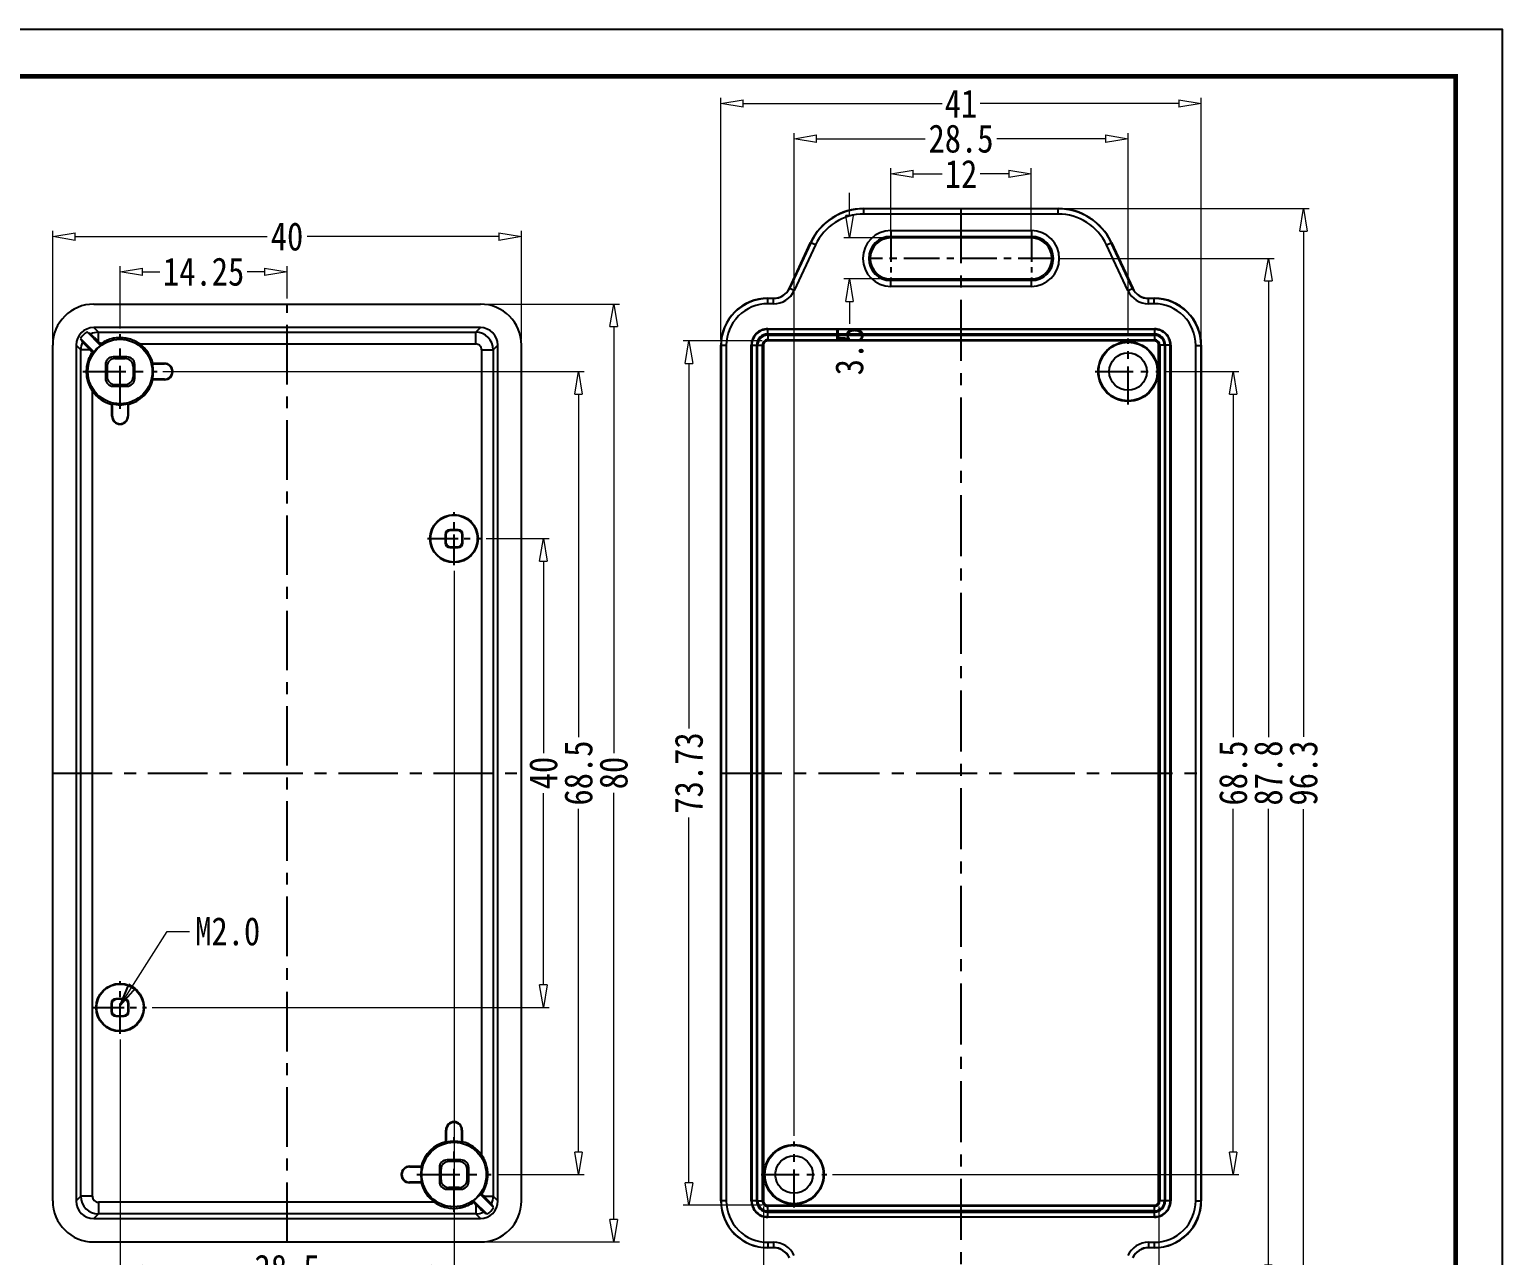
# Model space of a CAD drawing. Header units: millimetres. Extents: x 424 to 1788, y -1993 to 196.
# Drawn here: x 530.4 to 656.1, y 91.6 to 196.2 of the extents above; entities that cross this region are included whole.
import ezdxf

# ---------------------------------------------------------------- set-up
doc = ezdxf.new("R2010")
doc.units = ezdxf.units.MM
doc.linetypes.add('CENTER', pattern=[50.8, 31.75, -6.35, 6.35, -6.35])
doc.layers.add('dim', color=3, linetype='Continuous', lineweight=9)
doc.layers.add('from', color=7, linetype='Continuous')
doc.styles.add('FFS', font='SIMFANG.TTF', dxfattribs={"width": 0.85})
doc.dimstyles.new('YanXiu', dxfattribs={"dimtxt": 2.5, "dimasz": 2.2, "dimexe": 1, "dimexo": 0.6, "dimgap": 0.66, "dimtad": 0, "dimzin": 9, "dimdsep": 46, "dimtxsty": 'FFS', "dimblk": 'CLOSEDBLANK', "dimcen": 0, "dimclrd": 256, "dimclre": 131, "dimclrt": 42, "dimazin": 0, "dimtfac": 1, "dimtofl": 0, "dimtmove": 0, "dimatfit": 3, "dimldrblk": 'CLOSEDBLANK', "dimfxl": 1, "dimlwd": 5, "dimlwe": 5, "dimarcsym": 0})

# ---------------------------------------------------------------- blocks, each defined once
blk = doc.blocks.new('_ClosedBlank')
at = {"color": 0, "linetype": 'ByBlock', "lineweight": -2}
for p, q in [((-1, 0.167), (0, 0)), ((-1, 0.167), (-1, -0.167)), ((0, 0), (-1, -0.167))]:
    blk.add_line(p, q, dxfattribs=at)
blk = doc.blocks.new('*D99')
at = {"layer": 'Defpoints', "color": 0}
for p in [(568.91, 152.74, 0), (574.28, 152.74), (540.41, 112.74, 0)]:
    blk.add_point(p, dxfattribs=at)
at = {"layer": 'dim', "color": 131, "lineweight": 5}
for p, q in [((569.39, 152.74), (574.76, 152.74)), ((540.89, 112.74), (574.76, 112.74))]:
    blk.add_line(p, q, dxfattribs=at)
at = {"layer": 'dim', "lineweight": 5}
for p, q in [((574.28, 150.82), (574.28, 134.44)), ((574.28, 114.66), (574.28, 131.03))]:
    blk.add_line(p, q, dxfattribs=at)
at = {"layer": 'dim', "lineweight": 5, "xscale": 1.92, "yscale": 1.92, "zscale": 1.92}
for p, rotation in [((574.28, 152.74), 90), ((574.28, 112.74), 270)]:
    blk.add_blockref('_ClosedBlank', p, dxfattribs=dict(at, rotation=rotation))
at = {"layer": 'dim', "color": 42, "insert": (574.28, 132.74), "char_height": 2.4, "attachment_point": 5, "rotation": 90, "style": 'FFS'}
blk.add_mtext('40', dxfattribs=at)
blk = doc.blocks.new('*D100')
at = {"layer": 'Defpoints', "color": 0}
for p in [(541.33, 166.99, 0), (577.28, 166.99), (569.83, 98.49, 0)]:
    blk.add_point(p, dxfattribs=at)
at = {"layer": 'dim', "color": 131, "lineweight": 5}
for p, q in [((541.81, 166.99), (577.76, 166.99)), ((570.31, 98.49), (577.76, 98.49))]:
    blk.add_line(p, q, dxfattribs=at)
at = {"layer": 'dim', "lineweight": 5}
for p, q in [((577.28, 165.07), (577.28, 135.79)), ((577.28, 100.41), (577.28, 129.69))]:
    blk.add_line(p, q, dxfattribs=at)
at = {"layer": 'dim', "lineweight": 5, "xscale": 1.92, "yscale": 1.92, "zscale": 1.92}
for p, rotation in [((577.28, 166.99), 90), ((577.28, 98.49), 270)]:
    blk.add_blockref('_ClosedBlank', p, dxfattribs=dict(at, rotation=rotation))
at = {"layer": 'dim', "color": 42, "insert": (577.28, 132.74), "char_height": 2.4, "attachment_point": 5, "rotation": 90, "style": 'FFS'}
blk.add_mtext('68.5', dxfattribs=at)
blk = doc.blocks.new('*D101')
at = {"layer": 'Defpoints', "color": 0}
for p in [(568.91, 172.74, 0), (580.28, 172.74), (568.91, 92.74, 0)]:
    blk.add_point(p, dxfattribs=at)
at = {"layer": 'dim', "color": 131, "lineweight": 5}
for p, q in [((569.39, 172.74), (580.76, 172.74)), ((569.39, 92.74), (580.76, 92.74))]:
    blk.add_line(p, q, dxfattribs=at)
at = {"layer": 'dim', "lineweight": 5}
for p, q in [((580.28, 170.82), (580.28, 134.43)), ((580.28, 94.66), (580.28, 131.05))]:
    blk.add_line(p, q, dxfattribs=at)
at = {"layer": 'dim', "lineweight": 5, "xscale": 1.92, "yscale": 1.92, "zscale": 1.92}
for p, rotation in [((580.28, 172.74), 90), ((580.28, 92.74), 270)]:
    blk.add_blockref('_ClosedBlank', p, dxfattribs=dict(at, rotation=rotation))
at = {"layer": 'dim', "color": 42, "insert": (580.28, 132.74), "char_height": 2.4, "attachment_point": 5, "rotation": 90, "style": 'FFS'}
blk.add_mtext('80', dxfattribs=at)
blk = doc.blocks.new('*D102')
at = {"layer": 'Defpoints', "color": 0}
for p in [(552.4, 175.5), (552.4, 172.74, 0), (538.15, 170.17, 0)]:
    blk.add_point(p, dxfattribs=at)
at = {"layer": 'dim', "color": 131, "lineweight": 5}
for p, q in [((538.15, 170.65), (538.15, 175.98)), ((552.4, 173.22), (552.4, 175.98))]:
    blk.add_line(p, q, dxfattribs=at)
at = {"layer": 'dim', "lineweight": 5}
for p, q in [((540.07, 175.5), (541.54, 175.5)), ((550.48, 175.5), (549.01, 175.5))]:
    blk.add_line(p, q, dxfattribs=at)
at = {"layer": 'dim', "lineweight": 5, "xscale": 1.92, "yscale": 1.92, "zscale": 1.92, "rotation": 180}
blk.add_blockref('_ClosedBlank', (538.15, 175.5), dxfattribs=at)
at = {"layer": 'dim', "lineweight": 5, "xscale": 1.92, "yscale": 1.92, "zscale": 1.92}
blk.add_blockref('_ClosedBlank', (552.4, 175.5), dxfattribs=at)
at = {"layer": 'dim', "color": 42, "insert": (545.28, 175.5), "char_height": 2.4, "attachment_point": 5, "style": 'FFS'}
blk.add_mtext('14.25', dxfattribs=at)
blk = doc.blocks.new('*D103')
at = {"layer": 'Defpoints', "color": 0}
for p in [(572.4, 178.5), (532.4, 169.24, 0), (572.4, 169.24, 0)]:
    blk.add_point(p, dxfattribs=at)
at = {"layer": 'dim', "color": 131, "lineweight": 5}
for p, q in [((532.4, 169.72), (532.4, 178.98)), ((572.4, 169.72), (572.4, 178.98))]:
    blk.add_line(p, q, dxfattribs=at)
at = {"layer": 'dim', "lineweight": 5}
for p, q in [((534.32, 178.5), (550.7, 178.5)), ((570.48, 178.5), (554.11, 178.5))]:
    blk.add_line(p, q, dxfattribs=at)
at = {"layer": 'dim', "lineweight": 5, "xscale": 1.92, "yscale": 1.92, "zscale": 1.92, "rotation": 180}
blk.add_blockref('_ClosedBlank', (532.4, 178.5), dxfattribs=at)
at = {"layer": 'dim', "lineweight": 5, "xscale": 1.92, "yscale": 1.92, "zscale": 1.92}
blk.add_blockref('_ClosedBlank', (572.4, 178.5), dxfattribs=at)
at = {"layer": 'dim', "color": 42, "insert": (552.4, 178.5), "char_height": 2.4, "attachment_point": 5, "style": 'FFS'}
blk.add_mtext('40', dxfattribs=at)
blk = doc.blocks.new('*D104')
at = {"layer": 'Defpoints', "color": 0}
for p in [(566.65, 150.48, 0), (538.15, 110.48, 0), (566.65, 90.44)]:
    blk.add_point(p, dxfattribs=at)
at = {"layer": 'dim', "color": 131, "lineweight": 5}
for p, q in [((566.65, 150), (566.65, 89.96)), ((538.15, 110), (538.15, 89.96))]:
    blk.add_line(p, q, dxfattribs=at)
at = {"layer": 'dim', "lineweight": 5}
for p, q in [((540.07, 90.44), (549.34, 90.44)), ((564.73, 90.44), (555.46, 90.44))]:
    blk.add_line(p, q, dxfattribs=at)
at = {"layer": 'dim', "lineweight": 5, "xscale": 1.92, "yscale": 1.92, "zscale": 1.92, "rotation": 180}
blk.add_blockref('_ClosedBlank', (538.15, 90.44), dxfattribs=at)
at = {"layer": 'dim', "lineweight": 5, "xscale": 1.92, "yscale": 1.92, "zscale": 1.92}
blk.add_blockref('_ClosedBlank', (566.65, 90.44), dxfattribs=at)
at = {"layer": 'dim', "color": 42, "insert": (552.4, 90.44), "char_height": 2.4, "attachment_point": 5, "style": 'FFS'}
blk.add_mtext('28.5', dxfattribs=at)
blk = doc.blocks.new('*D105')
at = {"layer": 'Defpoints', "color": 0}
for p in [(593.06, 96.24, 0), (626.79, 96.24, 0), (626.79, 81.82)]:
    blk.add_point(p, dxfattribs=at)
at = {"layer": 'dim', "color": 131, "lineweight": 5}
for p, q in [((593.06, 95.76), (593.06, 81.34)), ((626.79, 95.76), (626.79, 81.34))]:
    blk.add_line(p, q, dxfattribs=at)
at = {"layer": 'dim', "lineweight": 5}
for p, q in [((594.98, 81.82), (606.18, 81.82)), ((624.87, 81.82), (613.67, 81.82))]:
    blk.add_line(p, q, dxfattribs=at)
at = {"layer": 'dim', "lineweight": 5, "xscale": 1.92, "yscale": 1.92, "zscale": 1.92, "rotation": 180}
blk.add_blockref('_ClosedBlank', (593.06, 81.82), dxfattribs=at)
at = {"layer": 'dim', "lineweight": 5, "xscale": 1.92, "yscale": 1.92, "zscale": 1.92}
blk.add_blockref('_ClosedBlank', (626.79, 81.82), dxfattribs=at)
at = {"layer": 'dim', "color": 42, "insert": (609.92, 81.82), "char_height": 2.4, "attachment_point": 5, "style": 'FFS'}
blk.add_mtext('33.73', dxfattribs=at)
blk = doc.blocks.new('*D106')
at = {"layer": 'Defpoints', "color": 0}
for p in [(586.7, 169.6), (593.42, 169.6, 0), (593.42, 95.87, 0)]:
    blk.add_point(p, dxfattribs=at)
at = {"layer": 'dim', "color": 131, "lineweight": 5}
for p, q in [((592.94, 169.6), (586.22, 169.6)), ((592.94, 95.87), (586.22, 95.87))]:
    blk.add_line(p, q, dxfattribs=at)
at = {"layer": 'dim', "lineweight": 5}
for p, q in [((586.7, 167.68), (586.7, 136.53)), ((586.7, 97.79), (586.7, 128.95))]:
    blk.add_line(p, q, dxfattribs=at)
at = {"layer": 'dim', "lineweight": 5, "xscale": 1.92, "yscale": 1.92, "zscale": 1.92}
for p, rotation in [((586.7, 169.6), 90), ((586.7, 95.87), 270)]:
    blk.add_blockref('_ClosedBlank', p, dxfattribs=dict(at, rotation=rotation))
at = {"layer": 'dim', "color": 42, "insert": (586.7, 132.74), "char_height": 2.4, "attachment_point": 5, "rotation": 90, "style": 'FFS'}
blk.add_mtext('73.73', dxfattribs=at)
blk = doc.blocks.new('*D107')
at = {"layer": 'Defpoints', "color": 0}
for p in [(626.98, 166.99, 0), (633.15, 166.99), (598.48, 98.49, 0)]:
    blk.add_point(p, dxfattribs=at)
at = {"layer": 'dim', "color": 131, "lineweight": 5}
for p, q in [((627.46, 166.99), (633.63, 166.99)), ((598.96, 98.49), (633.63, 98.49))]:
    blk.add_line(p, q, dxfattribs=at)
at = {"layer": 'dim', "lineweight": 5}
for p, q in [((633.15, 165.07), (633.15, 135.79)), ((633.15, 100.41), (633.15, 129.69))]:
    blk.add_line(p, q, dxfattribs=at)
at = {"layer": 'dim', "lineweight": 5, "xscale": 1.92, "yscale": 1.92, "zscale": 1.92}
for p, rotation in [((633.15, 166.99), 90), ((633.15, 98.49), 270)]:
    blk.add_blockref('_ClosedBlank', p, dxfattribs=dict(at, rotation=rotation))
at = {"layer": 'dim', "color": 42, "insert": (633.15, 132.74), "char_height": 2.4, "attachment_point": 5, "rotation": 90, "style": 'FFS'}
blk.add_mtext('68.5', dxfattribs=at)
blk = doc.blocks.new('*D108')
at = {"layer": 'Defpoints', "color": 0}
for p in [(617.85, 176.64, 0), (636.15, 176.64), (617.85, 88.84, 0)]:
    blk.add_point(p, dxfattribs=at)
at = {"layer": 'dim', "color": 131, "lineweight": 5}
for p, q in [((618.33, 176.64), (636.63, 176.64)), ((618.33, 88.84), (636.63, 88.84))]:
    blk.add_line(p, q, dxfattribs=at)
at = {"layer": 'dim', "lineweight": 5}
for p, q in [((636.15, 174.72), (636.15, 135.79)), ((636.15, 90.76), (636.15, 129.69))]:
    blk.add_line(p, q, dxfattribs=at)
at = {"layer": 'dim', "lineweight": 5, "xscale": 1.92, "yscale": 1.92, "zscale": 1.92}
for p, rotation in [((636.15, 176.64), 90), ((636.15, 88.84), 270)]:
    blk.add_blockref('_ClosedBlank', p, dxfattribs=dict(at, rotation=rotation))
at = {"layer": 'dim', "color": 42, "insert": (636.15, 132.74), "char_height": 2.4, "attachment_point": 5, "rotation": 90, "style": 'FFS'}
blk.add_mtext('87.8', dxfattribs=at)
blk = doc.blocks.new('*D109')
at = {"layer": 'Defpoints', "color": 0}
for p in [(618.23, 180.89, 0), (639.15, 180.89), (618.23, 84.59, 0)]:
    blk.add_point(p, dxfattribs=at)
at = {"layer": 'dim', "color": 131, "lineweight": 5}
for p, q in [((618.71, 180.89), (639.63, 180.89)), ((618.71, 84.59), (639.63, 84.59))]:
    blk.add_line(p, q, dxfattribs=at)
at = {"layer": 'dim', "lineweight": 5}
for p, q in [((639.15, 178.97), (639.15, 135.82)), ((639.15, 86.51), (639.15, 129.66))]:
    blk.add_line(p, q, dxfattribs=at)
at = {"layer": 'dim', "lineweight": 5, "xscale": 1.92, "yscale": 1.92, "zscale": 1.92}
for p, rotation in [((639.15, 180.89), 90), ((639.15, 84.59), 270)]:
    blk.add_blockref('_ClosedBlank', p, dxfattribs=dict(at, rotation=rotation))
at = {"layer": 'dim', "color": 42, "insert": (639.15, 132.74), "char_height": 2.4, "attachment_point": 5, "rotation": 90, "style": 'FFS'}
blk.add_mtext('96.3', dxfattribs=at)
blk = doc.blocks.new('*D110')
at = {"layer": 'Defpoints', "color": 0}
for p in [(595.67, 186.85), (624.17, 169.8), (595.67, 101.3)]:
    blk.add_point(p, dxfattribs=at)
at = {"layer": 'dim', "color": 131, "lineweight": 5}
for p, q in [((595.67, 101.78), (595.67, 187.33)), ((624.17, 170.28), (624.17, 187.33))]:
    blk.add_line(p, q, dxfattribs=at)
at = {"layer": 'dim', "lineweight": 5}
for p, q in [((597.59, 186.85), (606.86, 186.85)), ((622.25, 186.85), (612.98, 186.85))]:
    blk.add_line(p, q, dxfattribs=at)
at = {"layer": 'dim', "lineweight": 5, "xscale": 1.92, "yscale": 1.92, "zscale": 1.92, "rotation": 180}
blk.add_blockref('_ClosedBlank', (595.67, 186.85), dxfattribs=at)
at = {"layer": 'dim', "lineweight": 5, "xscale": 1.92, "yscale": 1.92, "zscale": 1.92}
blk.add_blockref('_ClosedBlank', (624.17, 186.85), dxfattribs=at)
at = {"layer": 'dim', "color": 42, "insert": (609.92, 186.85), "char_height": 2.4, "attachment_point": 5, "style": 'FFS'}
blk.add_mtext('28.5', dxfattribs=at)
blk = doc.blocks.new('*D111')
at = {"layer": 'Defpoints', "color": 0}
for p in [(603.92, 183.85), (603.92, 178.56, 0), (615.92, 178.56, 0)]:
    blk.add_point(p, dxfattribs=at)
at = {"layer": 'dim', "color": 131, "lineweight": 5}
for p, q in [((603.92, 179.04), (603.92, 184.33)), ((615.92, 179.04), (615.92, 184.33))]:
    blk.add_line(p, q, dxfattribs=at)
at = {"layer": 'dim', "lineweight": 5}
for p, q in [((605.84, 183.85), (608.3, 183.85)), ((614, 183.85), (611.54, 183.85))]:
    blk.add_line(p, q, dxfattribs=at)
at = {"layer": 'dim', "lineweight": 5, "xscale": 1.92, "yscale": 1.92, "zscale": 1.92, "rotation": 180}
blk.add_blockref('_ClosedBlank', (603.92, 183.85), dxfattribs=at)
at = {"layer": 'dim', "lineweight": 5, "xscale": 1.92, "yscale": 1.92, "zscale": 1.92}
blk.add_blockref('_ClosedBlank', (615.92, 183.85), dxfattribs=at)
at = {"layer": 'dim', "color": 42, "insert": (609.92, 183.85), "char_height": 2.4, "attachment_point": 5, "style": 'FFS'}
blk.add_mtext('12', dxfattribs=at)
blk = doc.blocks.new('*D112')
at = {"layer": 'Defpoints', "color": 0}
for p in [(603.92, 178.39), (600.4, 174.89), (603.92, 174.89)]:
    blk.add_point(p, dxfattribs=at)
at = {"layer": 'dim', "lineweight": 5}
for p, q in [((600.4, 180.31), (600.4, 182.23)), ((600.4, 172.97), (600.4, 171.05))]:
    blk.add_line(p, q, dxfattribs=at)
at = {"layer": 'dim', "color": 131, "lineweight": 5}
for p, q in [((603.44, 178.39), (599.92, 178.39)), ((603.44, 174.89), (599.92, 174.89))]:
    blk.add_line(p, q, dxfattribs=at)
at = {"layer": 'dim', "lineweight": 5, "xscale": 1.92, "yscale": 1.92, "zscale": 1.92}
for p, rotation in [((600.4, 178.39), 270), ((600.4, 174.89), 90)]:
    blk.add_blockref('_ClosedBlank', p, dxfattribs=dict(at, rotation=rotation))
at = {"layer": 'dim', "color": 42, "insert": (600.4, 168.75), "char_height": 2.4, "attachment_point": 5, "rotation": 90, "style": 'FFS'}
blk.add_mtext('3.5', dxfattribs=at)
blk = doc.blocks.new('*D113')
at = {"layer": 'Defpoints', "color": 0}
for p in [(589.42, 189.85), (589.42, 169.24, 0), (630.42, 169.24, 0)]:
    blk.add_point(p, dxfattribs=at)
at = {"layer": 'dim', "color": 131, "lineweight": 5}
for p, q in [((589.42, 169.72), (589.42, 190.33)), ((630.42, 169.72), (630.42, 190.33))]:
    blk.add_line(p, q, dxfattribs=at)
at = {"layer": 'dim', "lineweight": 5}
for p, q in [((591.34, 189.85), (608.3, 189.85)), ((628.5, 189.85), (611.54, 189.85))]:
    blk.add_line(p, q, dxfattribs=at)
at = {"layer": 'dim', "lineweight": 5, "xscale": 1.92, "yscale": 1.92, "zscale": 1.92, "rotation": 180}
blk.add_blockref('_ClosedBlank', (589.42, 189.85), dxfattribs=at)
at = {"layer": 'dim', "lineweight": 5, "xscale": 1.92, "yscale": 1.92, "zscale": 1.92}
blk.add_blockref('_ClosedBlank', (630.42, 189.85), dxfattribs=at)
at = {"layer": 'dim', "color": 42, "insert": (609.92, 189.85), "char_height": 2.4, "attachment_point": 5, "style": 'FFS'}
blk.add_mtext('41', dxfattribs=at)

msp = doc.modelspace()

# ---------------------------------------------------------------- linework, layer by layer
at = {"color": 7, "linetype": 'Continuous'}
for p, q in [((601.617, 180.888), (618.226, 180.888)), ((601.617, 180.888), (601.629, 180.871)), ((601.628, 180.421), (601.628, 180.871)), ((618.215, 180.421), (601.628, 180.421)), ((618.215, 180.871), (601.629, 180.871)), ((618.215, 180.871), (618.226, 180.888)), ((618.215, 180.421), (618.215, 180.871)), ((603.922, 179.02), (615.922, 179.02)), ((603.922, 179.02), (603.922, 178.388)), ((603.922, 178.521), (615.922, 178.521)), ((615.922, 179.02), (615.922, 178.388)), ((595.268, 174.105), (597.086, 178.002)), ((597.097, 177.984), (595.28, 174.087)), ((597.505, 177.794), (595.687, 173.896)), ((597.086, 178.002), (597.097, 177.984)), ((597.505, 177.794), (597.097, 177.984)), ((615.922, 178.388), (603.922, 178.388)), ((622.339, 177.794), (622.746, 177.984)), ((624.156, 173.896), (622.339, 177.794)), ((622.746, 177.984), (622.758, 178.002)), ((624.564, 174.087), (622.746, 177.984)), ((622.758, 178.002), (624.575, 174.104)), ((603.922, 174.888), (615.922, 174.888)), ((603.922, 174.257), (603.922, 174.888)), ((615.922, 174.756), (603.922, 174.756)), ((615.922, 174.257), (615.922, 174.888)), ((595.28, 174.087), (595.268, 174.105)), ((595.687, 173.896), (595.28, 174.087)), ((615.922, 174.257), (603.922, 174.257)), ((624.156, 173.896), (624.564, 174.087)), ((624.564, 174.087), (624.575, 174.104)), ((535.899, 172.738), (568.905, 172.738)), ((593.422, 173.238), (593.909, 173.238)), ((593.439, 173.221), (593.422, 173.238)), ((593.92, 173.221), (593.439, 173.221)), ((593.439, 172.771), (593.439, 173.221)), ((593.92, 172.771), (593.439, 172.771)), ((593.92, 173.221), (593.909, 173.238)), ((593.92, 172.771), (593.92, 173.221)), ((625.923, 173.221), (625.935, 173.238)), ((626.404, 173.221), (625.923, 173.221)), ((625.923, 172.771), (625.923, 173.221)), ((626.404, 172.771), (625.923, 172.771)), ((625.935, 173.238), (626.422, 173.238)), ((626.422, 173.238), (626.404, 173.221)), ((626.404, 172.771), (626.404, 173.221)), ((534.775, 169.806), (535.923, 168.658)), ((536.482, 169.217), (535.334, 170.365)), ((568.902, 170.737), (535.903, 170.737)), ((536.298, 170.342), (535.903, 170.737)), ((536.297, 169.55), (536.297, 170.342)), ((536.298, 170.342), (568.507, 170.342)), ((568.507, 170.342), (568.902, 170.737)), ((568.507, 169.343), (568.507, 170.342)), ((593.422, 170.636), (626.421, 170.636)), ((593.422, 170.188), (593.422, 170.636)), ((626.421, 170.588), (593.422, 170.588)), ((626.421, 170.188), (593.422, 170.188)), ((593.422, 170.096), (626.421, 170.096)), ((593.422, 170.096), (593.422, 169.604)), ((626.421, 170.636), (626.421, 170.188)), ((626.421, 170.096), (626.421, 169.604)), ((532.402, 96.235), (532.402, 169.242)), ((534.404, 169.238), (534.404, 96.239)), ((534.799, 168.843), (534.404, 169.238)), ((535.591, 168.843), (534.799, 168.843)), ((534.799, 96.634), (534.799, 168.843)), ((539.828, 169.343), (568.507, 169.343)), ((569.006, 168.843), (570.005, 168.843)), ((569.006, 168.843), (569.006, 100.164)), ((570.005, 168.843), (570.4, 169.238)), ((570.005, 168.843), (570.005, 96.634)), ((570.4, 96.239), (570.4, 169.238)), ((572.402, 96.235), (572.402, 169.242)), ((589.422, 96.239), (589.422, 169.238)), ((589.44, 169.22), (589.422, 169.238)), ((589.89, 169.221), (589.44, 169.221)), ((589.44, 169.22), (589.44, 96.257)), ((589.89, 169.221), (589.89, 96.256)), ((592.024, 169.238), (592.472, 169.238)), ((592.024, 96.239), (592.024, 169.238)), ((592.072, 169.238), (592.072, 96.239)), ((592.472, 169.238), (592.472, 96.239)), ((592.565, 169.238), (593.057, 169.238)), ((592.565, 96.239), (592.565, 169.238)), ((592.964, 96.239), (592.964, 169.238)), ((593.057, 169.238), (593.057, 96.239)), ((593.422, 169.696), (626.421, 169.696)), ((626.421, 169.604), (593.422, 169.604)), ((627.279, 169.238), (626.787, 169.238)), ((626.787, 96.239), (626.787, 169.238)), ((626.879, 169.238), (626.879, 96.239)), ((627.279, 169.238), (627.279, 96.239)), ((627.82, 169.238), (627.371, 169.238)), ((627.371, 96.239), (627.371, 169.238)), ((627.771, 96.239), (627.771, 169.238)), ((627.82, 169.238), (627.82, 96.239)), ((629.954, 169.221), (630.404, 169.221)), ((629.954, 96.256), (629.954, 169.221)), ((630.422, 169.238), (630.404, 169.22)), ((630.404, 96.257), (630.404, 169.22)), ((630.422, 169.239), (630.422, 96.238)), ((536.902, 167.574), (536.902, 166.403)), ((536.902, 167.574), (537.042, 167.434)), ((537.042, 167.434), (537.042, 166.542)), ((538.738, 168.238), (537.566, 168.238)), ((537.566, 168.238), (537.706, 168.099)), ((537.706, 168.099), (538.598, 168.099)), ((538.738, 168.238), (538.598, 168.099)), ((539.402, 167.574), (539.262, 167.434)), ((539.262, 167.434), (539.262, 166.542)), ((539.402, 166.403), (539.402, 167.574)), ((540.914, 167.638), (541.95, 167.638)), ((540.955, 167.691), (541.95, 167.691)), ((541.95, 167.638), (541.95, 167.691)), ((536.902, 166.403), (537.042, 166.542)), ((539.402, 166.403), (539.262, 166.542)), ((541.95, 166.338), (540.914, 166.338)), ((541.95, 166.286), (540.955, 166.286)), ((541.95, 166.338), (541.95, 166.286)), ((535.798, 96.634), (535.798, 165.313)), ((537.566, 165.738), (537.706, 165.878)), ((537.566, 165.738), (538.738, 165.738)), ((537.706, 165.878), (538.598, 165.878)), ((538.738, 165.738), (538.598, 165.878)), ((537.45, 163.191), (537.45, 164.185)), ((537.502, 163.191), (537.502, 164.227)), ((538.802, 164.227), (538.802, 163.191)), ((538.854, 164.185), (538.854, 163.191)), ((537.45, 163.191), (537.502, 163.191)), ((538.854, 163.191), (538.802, 163.191)), ((566.301, 153.488), (566.353, 153.436)), ((567.003, 153.488), (566.301, 153.488)), ((566.951, 153.436), (566.353, 153.436)), ((567.003, 153.488), (566.951, 153.436)), ((565.902, 153.09), (565.954, 153.037)), ((565.902, 153.09), (565.902, 152.387)), ((565.902, 152.387), (565.954, 152.439)), ((565.954, 153.037), (565.954, 152.439)), ((567.402, 153.09), (567.35, 153.037)), ((567.35, 152.439), (567.35, 153.037)), ((567.402, 152.387), (567.35, 152.439)), ((567.402, 152.387), (567.402, 153.09)), ((566.301, 151.988), (566.353, 152.041)), ((566.301, 151.988), (567.003, 151.988)), ((566.353, 152.041), (566.951, 152.041)), ((567.003, 151.988), (566.951, 152.041)), ((538.503, 113.488), (537.801, 113.488)), ((537.801, 113.488), (537.853, 113.436)), ((538.451, 113.436), (537.853, 113.436)), ((538.503, 113.488), (538.451, 113.436)), ((537.402, 113.09), (537.402, 112.387)), ((537.402, 113.09), (537.454, 113.037)), ((537.402, 112.387), (537.454, 112.439)), ((537.454, 113.037), (537.454, 112.439)), ((537.801, 111.988), (537.853, 112.041)), ((537.801, 111.988), (538.503, 111.988)), ((537.853, 112.041), (538.451, 112.041)), ((538.503, 111.988), (538.451, 112.041)), ((538.902, 113.09), (538.85, 113.037)), ((538.85, 112.439), (538.85, 113.037)), ((538.902, 112.387), (538.85, 112.439)), ((538.902, 112.387), (538.902, 113.09)), ((565.95, 101.291), (565.95, 102.286)), ((566.002, 102.286), (565.95, 102.286)), ((566.002, 101.25), (566.002, 102.286)), ((567.302, 102.286), (567.302, 101.25)), ((567.302, 102.286), (567.354, 102.286)), ((567.354, 102.286), (567.354, 101.291)), ((566.066, 99.738), (566.206, 99.599)), ((567.238, 99.738), (566.066, 99.738)), ((567.098, 99.599), (566.206, 99.599)), ((567.238, 99.738), (567.098, 99.599)), ((562.854, 99.138), (562.854, 99.191)), ((562.854, 99.191), (563.849, 99.191)), ((562.854, 99.138), (563.89, 99.138)), ((565.402, 99.074), (565.402, 97.903)), ((565.402, 99.074), (565.542, 98.934)), ((565.542, 98.042), (565.542, 98.934)), ((567.902, 99.074), (567.762, 98.934)), ((567.762, 98.042), (567.762, 98.934)), ((567.902, 97.903), (567.902, 99.074)), ((562.854, 97.838), (562.854, 97.786)), ((563.89, 97.838), (562.854, 97.838)), ((563.849, 97.786), (562.854, 97.786)), ((565.402, 97.903), (565.542, 98.042)), ((566.066, 97.238), (566.206, 97.378)), ((566.066, 97.238), (567.238, 97.238)), ((567.098, 97.378), (566.206, 97.378)), ((567.238, 97.238), (567.098, 97.378)), ((567.902, 97.903), (567.762, 98.042)), ((570.029, 95.671), (568.881, 96.819)), ((534.799, 96.634), (534.404, 96.239)), ((535.798, 96.634), (534.799, 96.634)), ((536.297, 96.134), (536.297, 95.135)), ((564.976, 96.134), (536.297, 96.134)), ((568.322, 96.26), (569.47, 95.112)), ((568.507, 95.927), (568.507, 95.135)), ((569.213, 96.634), (570.005, 96.634)), ((570.005, 96.634), (570.4, 96.239)), ((589.422, 96.239), (589.44, 96.257)), ((589.89, 96.256), (589.44, 96.256)), ((592.472, 96.239), (592.024, 96.239)), ((592.565, 96.239), (593.057, 96.239)), ((593.422, 95.381), (593.422, 95.873)), ((593.422, 95.873), (626.421, 95.873)), ((626.422, 95.781), (593.422, 95.781)), ((626.421, 95.381), (626.421, 95.873)), ((627.279, 96.239), (626.787, 96.239)), ((627.82, 96.239), (627.371, 96.239)), ((629.954, 96.256), (630.404, 96.256)), ((630.404, 96.257), (630.422, 96.239)), ((536.297, 95.135), (535.903, 94.74)), ((535.903, 94.74), (568.902, 94.74)), ((568.506, 95.135), (536.297, 95.135)), ((568.506, 95.135), (568.902, 94.74)), ((626.421, 95.381), (593.422, 95.381)), ((593.422, 94.84), (593.422, 95.289)), ((593.422, 95.289), (626.421, 95.289)), ((593.422, 94.889), (626.421, 94.889)), ((626.421, 94.84), (593.422, 94.84)), ((626.421, 94.84), (626.421, 95.289)), ((535.899, 92.738), (568.905, 92.738)), ((593.422, 92.238), (593.439, 92.256)), ((593.909, 92.238), (593.422, 92.238)), ((593.439, 92.706), (593.439, 92.256)), ((593.439, 92.706), (593.92, 92.706)), ((593.439, 92.256), (593.92, 92.256)), ((593.92, 92.256), (593.909, 92.238)), ((593.92, 92.706), (593.92, 92.256)), ((625.923, 92.706), (625.923, 92.256)), ((625.923, 92.706), (626.404, 92.706)), ((625.923, 92.256), (625.935, 92.238)), ((625.923, 92.256), (626.404, 92.256)), ((626.422, 92.238), (625.935, 92.238)), ((626.404, 92.706), (626.404, 92.256)), ((626.404, 92.256), (626.422, 92.238))]:
    msp.add_line(p, q, dxfattribs=at)
at = {"color": 1, "linetype": 'CENTER', "ltscale": 0.164}
for p, q in [((609.922, 84.588, 0), (609.922, 180.888, 0)), ((589.422, 132.738, 0), (630.422, 132.738, 0))]:
    msp.add_line(p, q, dxfattribs=at)
at = {"color": 1, "linetype": 'CENTER', "ltscale": 0.07}
for p, q in [((603.922, 178.563), (603.922, 174.713)), ((615.922, 178.563), (615.922, 174.713))]:
    msp.add_line(p, q, dxfattribs=at)
at = {"color": 1, "linetype": 'CENTER', "ltscale": 0.096}
msp.add_line((617.847, 176.638), (601.997, 176.638), dxfattribs=at)
at = {"color": 1, "linetype": 'CENTER', "ltscale": 0.16}
for p, q in [((552.402, 92.738, 0), (552.402, 172.738, 0)), ((532.402, 132.738, 0), (572.402, 132.738, 0))]:
    msp.add_line(p, q, dxfattribs=at)
at = {"color": 1, "linetype": 'CENTER', "ltscale": 0.115586}
for p, q in [((538.152, 163.81, 0), (538.152, 170.167, 0)), ((534.973, 166.988, 0), (541.331, 166.988, 0)), ((566.652, 95.31, 0), (566.652, 101.667, 0)), ((563.473, 98.488, 0), (569.831, 98.488, 0))]:
    msp.add_line(p, q, dxfattribs=at)
at = {"color": 1, "linetype": 'CENTER', "ltscale": 0.102095}
for p, q in [((624.172, 164.181, 0), (624.172, 169.796, 0)), ((621.364, 166.988, 0), (626.979, 166.988, 0)), ((595.672, 95.681, 0), (595.672, 101.296, 0)), ((592.864, 98.488, 0), (598.479, 98.488, 0))]:
    msp.add_line(p, q, dxfattribs=at)
at = {"color": 1, "linetype": 'CENTER', "ltscale": 0.082095}
for p, q in [((566.652, 150.481, 0), (566.652, 154.996, 0)), ((564.394, 152.738, 0), (568.91, 152.738, 0)), ((538.152, 110.481, 0), (538.152, 114.996, 0)), ((535.894, 112.738, 0), (540.41, 112.738, 0))]:
    msp.add_line(p, q, dxfattribs=at)
at = {"color": 7, "linetype": 'Continuous'}
for centre, radius in [((538.152, 166.988), 2.75), ((624.172, 166.988), 2.552), ((624.172, 166.988), 2.5), ((624.172, 166.988), 1.6), ((566.652, 152.738), 2.052), ((566.652, 152.738), 2), ((538.152, 112.738), 2.052), ((538.152, 112.738), 2), ((566.652, 98.488), 2.75), ((595.672, 98.488), 2.552), ((595.672, 98.488), 2.5), ((595.672, 98.488), 1.6)]:
    msp.add_circle(centre, radius, dxfattribs=at)
for centre, radius, start, end in [((601.617, 175.889), 5, 89.99615, 154.99993), ((601.628, 175.871), 5, 89.9961, 154.99996), ((601.628, 175.871), 4.55, 89.99976, 155.00024), ((618.215, 175.871), 5, 25.00004, 90.00389), ((618.215, 175.871), 4.55, 24.99976, 90.00024), ((618.227, 175.889), 5, 25.00007, 90.00385), ((603.922, 176.638), 2.382, 90, 270), ((603.922, 176.638), 1.882, 90, 270), ((615.922, 176.638), 2.382, 270, 90), ((615.922, 176.638), 1.882, 270, 90), ((603.922, 176.638), 1.75, 90, 270), ((615.922, 176.638), 1.75, 270, 90), ((593.909, 174.738), 1.5, 270.00044, 335.00781), ((593.92, 174.72), 1.5, 270.00054, 335.00767), ((593.92, 174.721), 1.95, 270.00056, 334.99918), ((625.923, 174.721), 1.95, 205.00056, 269.99918), ((625.923, 174.72), 1.5, 205.00006, 270.00723), ((625.935, 174.738), 1.5, 204.99996, 270.00737), ((593.422, 169.239), 4, 89.99988, 180.00653), ((593.439, 169.221), 4, 89.99981, 180.00663), ((593.439, 169.221), 3.55, 89.99912, 180.00088), ((626.404, 169.221), 4, 359.99337, 90.00019), ((626.404, 169.221), 3.55, 359.99912, 90.00088), ((626.422, 169.239), 4, 359.99347, 90.00012), ((536.299, 168.842), 1.5, 90.0684, 116.20675), ((568.505, 168.841), 1.501, 0.07443, 89.92015), ((593.422, 169.238), 1.398, 89.97957, 180.02043), ((593.422, 169.239), 1.349, 89.97575, 180.02527), ((593.422, 169.239), 0.949, 89.96569, 180.03437), ((593.422, 169.238), 0.857, 89.9681, 180.0318), ((626.422, 169.238), 1.398, 359.97957, 90.02043), ((626.422, 169.239), 1.349, 359.97575, 90.02527), ((626.422, 169.239), 0.949, 359.96569, 90.03437), ((626.422, 169.238), 0.857, 359.9681, 90.03181), ((536.299, 168.841), 1.5, 153.79438, 179.92505), ((615.264, 248.105), 112.384, 224.85133, 224.99239), ((536.546, 159.938), 8.743, 94.08436, 94.9865), ((538.152, 166.988), 2.785, 126.84031, 143.15969), ((457.034, 89.874), 112.387, 45.00761, 45.14867), ((545.203, 168.594), 8.743, 175.0135, 175.91564), ((538.152, 166.988), 2.89, 14.0674, 54.55782), ((568.507, 168.843), 0.499, 359.98027, 90.01976), ((593.422, 169.238), 0.457, 89.97667, 180.05626), ((626.422, 169.238), 0.457, 359.97667, 90.05626), ((533.661, 173.383), 9.252, 321.62251, 322.03499), ((538.152, 166.988), 2.837, 346.75632, 13.24368), ((541.95, 166.988), 0.702, 270, 90), ((541.95, 166.988), 0.65, 270, 90), ((538.152, 166.988), 2.89, 284.0674, 345.9326), ((533.639, 160.577), 9.281, 37.96563, 38.37686), ((538.152, 166.988), 2.89, 215.44218, 255.9326), ((531.74, 171.502), 9.281, 307.96563, 308.37686), ((538.152, 166.988), 2.837, 256.75632, 283.24368), ((544.546, 171.48), 9.252, 231.62251, 232.03499), ((538.152, 163.191), 0.702, 180, 0), ((538.152, 163.191), 0.65, 180, 0), ((566.652, 102.286), 0.702, 0, 180), ((566.652, 102.286), 0.65, 0, 180), ((566.652, 98.488), 2.89, 104.0674, 165.9326), ((560.258, 93.997), 9.252, 51.62251, 52.03499), ((566.652, 98.488), 2.837, 76.75632, 103.24368), ((573.064, 93.975), 9.281, 127.96563, 128.37686), ((566.652, 98.488), 2.89, 35.44218, 75.9326), ((562.854, 98.488), 0.702, 90, 270), ((562.854, 98.488), 0.65, 90, 270), ((566.652, 98.488), 2.837, 166.75632, 193.24368), ((571.166, 104.9), 9.281, 217.96563, 218.37686), ((571.143, 92.094), 9.252, 141.62251, 142.03499), ((566.652, 98.488), 2.89, 194.0674, 234.55782), ((566.652, 98.488), 2.785, 306.84031, 323.15969), ((568.258, 105.539), 8.743, 274.08436, 274.9865), ((489.54, 17.372), 112.384, 44.85133, 44.99239), ((536.3, 96.636), 1.501, 180.07444, 269.92014), ((536.297, 96.634), 0.499, 179.97916, 270.02084), ((559.601, 96.882), 8.743, 355.0135, 355.91564), ((647.769, 175.602), 112.386, 225.00761, 225.14867), ((568.505, 96.636), 1.5, 333.79438, 359.92505), ((593.422, 96.238), 4, 179.99347, 270.00012), ((593.439, 96.256), 4, 179.99337, 270.00019), ((593.439, 96.256), 3.55, 179.99912, 270.00088), ((593.422, 96.238), 1.398, 179.97957, 270.02043), ((593.422, 96.238), 1.349, 179.97575, 270.02527), ((593.422, 96.238), 0.949, 179.96569, 270.03437), ((593.422, 96.238), 0.857, 179.9681, 270.03181), ((593.422, 96.238), 0.457, 179.97559, 270.05733), ((626.404, 96.256), 4, 269.99981, 0.00663), ((626.404, 96.256), 3.55, 269.99912, 0.00088), ((626.422, 96.238), 0.857, 269.9681, 0.03181), ((626.422, 96.238), 0.949, 269.96569, 0.03437), ((626.422, 96.238), 1.349, 269.97575, 0.02527), ((626.422, 96.238), 1.398, 269.97957, 0.02043), ((626.422, 96.238), 0.457, 269.97668, 0.05627), ((626.422, 96.238), 4, 269.99988, 0.00653), ((568.505, 96.635), 1.5, 270.0684, 296.20675), ((593.909, 90.739), 1.5, 24.99996, 90.00737), ((593.92, 90.756), 1.95, 25.00167, 89.99807), ((593.92, 90.756), 1.5, 25.00006, 90.00723), ((625.923, 90.756), 1.95, 90.00167, 154.99807), ((625.923, 90.756), 1.5, 90.00054, 155.00767), ((625.935, 90.739), 1.5, 90.00044, 155.00781)]:
    msp.add_arc(centre, radius, start, end, dxfattribs=at)
for centre, major_axis, ratio, start_param, end_param in [((535.905, 169.235), (2.48, -2.48), 0.9980992, 2.3571458, 3.9260395), ((568.899, 169.235), (-2.48, -2.48), 0.9980992, 2.3571458, 3.9260395), ((535.905, 169.235), (1.063, -1.063), 0.9980992, 2.3571458, 3.9260395), ((536.08, 169.06), (1.063, -1.063), 0.9980992, 2.8749305, 3.4082548), ((535.091, 170.049), (-2.873, 4.925), 0.0693471, 1.5796967, 1.6412725), ((535.091, 170.049), (-4.925, 2.873), 0.0693471, -1.6412724, -1.5796967), ((568.899, 169.235), (-1.063, -1.063), 0.9980992, 2.3571458, 3.9260395), ((537.567, 167.574), (-0.47, 0.47), 0.9996955, -0.7852459, 0.7852459), ((537.706, 167.434), (-0.47, 0.47), 0.9996955, -0.7852459, 0.7852459), ((538.598, 167.434), (0.47, 0.47), 0.9996955, -0.7852459, 0.7852459), ((538.737, 167.574), (0.47, 0.47), 0.9996955, -0.7852459, 0.7852459), ((537.567, 166.403), (-0.47, -0.47), 0.9996955, -0.7852459, 0.7852459), ((537.706, 166.543), (-0.47, -0.47), 0.9996955, -0.7852459, 0.7852459), ((538.598, 166.543), (0.47, -0.47), 0.9996955, -0.7852459, 0.7852459), ((538.737, 166.403), (-0.47, 0.47), 0.9996955, -3.9268385, -2.3563468), ((566.301, 153.09), (-0.282, 0.282), 0.9996955, -0.7852459, 0.7852459), ((566.353, 153.037), (-0.282, 0.282), 0.9996955, -0.7852459, 0.7852459), ((566.951, 153.037), (0.282, 0.282), 0.9996955, -0.7852459, 0.7852459), ((567.003, 153.09), (0.282, 0.282), 0.9996955, -0.7852459, 0.7852459), ((566.301, 152.387), (0.282, 0.282), 0.9996955, 2.3563468, 3.9268385), ((566.353, 152.44), (-0.282, -0.282), 0.9996955, -0.7852459, 0.7852459), ((566.951, 152.44), (0.282, -0.282), 0.9996955, -0.7852459, 0.7852459), ((567.003, 152.387), (-0.282, 0.282), 0.9996955, -3.9268385, -2.3563468), ((537.801, 113.09), (-0.282, 0.282), 0.9996955, -0.7852459, 0.7852459), ((537.853, 113.037), (-0.282, 0.282), 0.9996955, -0.7852459, 0.7852459), ((538.451, 113.037), (0.282, 0.282), 0.9996955, -0.7852459, 0.7852459), ((538.503, 113.09), (0.282, 0.282), 0.9996955, -0.7852459, 0.7852459), ((537.801, 112.387), (0.282, 0.282), 0.9996955, 2.3563468, 3.9268385), ((537.853, 112.44), (-0.282, -0.282), 0.9996955, -0.7852459, 0.7852459), ((538.451, 112.44), (0.282, -0.282), 0.9996955, -0.7852459, 0.7852459), ((538.503, 112.387), (-0.282, 0.282), 0.9996955, -3.9268385, -2.3563468), ((566.067, 99.074), (-0.47, 0.47), 0.9996955, -0.7852459, 0.7852459), ((566.206, 98.934), (-0.47, 0.47), 0.9996955, -0.7852459, 0.7852459), ((567.098, 98.934), (0.47, 0.47), 0.9996955, -0.7852459, 0.7852459), ((567.237, 99.074), (-0.47, -0.47), 0.9996955, -3.9268385, -2.3563468), ((566.067, 97.903), (-0.47, -0.47), 0.9996955, -0.7852459, 0.7852459), ((566.206, 98.043), (-0.47, -0.47), 0.9996955, -0.7852459, 0.7852459), ((567.098, 98.043), (0.47, -0.47), 0.9996955, -0.7852459, 0.7852459), ((567.237, 97.903), (-0.47, 0.47), 0.9996955, -3.9268385, -2.3563468), ((535.905, 96.242), (2.48, 2.48), 0.9980992, 2.3571458, 3.9260395), ((535.905, 96.242), (1.063, 1.063), 0.9980992, 2.3571458, 3.9260395), ((568.899, 96.242), (-1.063, 1.063), 0.9980992, 2.3571458, 3.9260395), ((568.899, 96.242), (-2.48, 2.48), 0.9980992, 2.3571458, 3.9260395), ((568.724, 96.416), (-1.063, 1.063), 0.9980992, 2.8749305, 3.4082548), ((569.713, 95.428), (-2.873, 4.925), 0.0693471, -1.561896, -1.5003202), ((569.713, 95.428), (-4.925, 2.873), 0.0693471, 1.5003202, 1.561896)]:
    msp.add_ellipse(centre, major_axis=major_axis, ratio=ratio, start_param=start_param, end_param=end_param, dxfattribs=at)
for points, start_tangent, end_tangent in [([(536.297, 169.55), (536.135, 169.711), (535.962, 169.88), (535.802, 170.036), (535.688, 170.144), (535.637, 170.187)], (-0.7089463, 0.7052624), (-0.861251, 0.5081799)), ([(538.152, 169.875), (537.93, 169.867), (537.711, 169.842), (537.494, 169.8), (537.282, 169.742), (537.075, 169.669), (536.874, 169.579), (536.68, 169.475), (536.493, 169.354)], (-1, 0), (-0.8188608, -0.5739922)), ([(539.828, 169.343), (539.612, 169.482), (539.386, 169.6), (539.152, 169.698), (538.91, 169.775), (538.661, 169.831), (538.408, 169.864), (538.152, 169.875)], (-0.8147012, 0.5798811), (-1, 0)), ([(534.953, 169.504), (534.997, 169.453), (535.104, 169.339), (535.26, 169.178), (535.429, 169.006), (535.591, 168.843)], (0.5081799, -0.861251), (0.7052624, -0.7089463)), ([(535.786, 168.647), (535.561, 168.266), (535.397, 167.856), (535.298, 167.424), (535.265, 166.98), (535.301, 166.535), (535.403, 166.103), (535.57, 165.693), (535.798, 165.313)], (-0.5739922, -0.8188608), (0.5798811, -0.8147012)), ([(593.422, 169.604), (593.327, 169.591), (593.239, 169.555), (593.164, 169.497), (593.106, 169.421), (593.069, 169.333), (593.057, 169.238)], (-1, 0), (0, -1)), ([(626.787, 169.238), (626.774, 169.333), (626.738, 169.421), (626.68, 169.497), (626.604, 169.555), (626.516, 169.591), (626.421, 169.604)], (0, 1), (-1, 0)), ([(569.018, 96.829), (569.243, 97.21), (569.407, 97.621), (569.506, 98.053), (569.539, 98.497), (569.504, 98.942), (569.401, 99.374), (569.234, 99.784), (569.006, 100.164)], (0.5739922, 0.8188608), (-0.5798811, 0.8147012)), ([(564.976, 96.134), (565.192, 95.995), (565.418, 95.876), (565.652, 95.778), (565.895, 95.702), (566.143, 95.646), (566.396, 95.613), (566.652, 95.601)], (0.8147012, -0.5798811), (1, 0)), ([(566.652, 95.601), (566.874, 95.61), (567.093, 95.635), (567.31, 95.677), (567.522, 95.734), (567.729, 95.808), (567.93, 95.897), (568.125, 96.002), (568.311, 96.122)], (1, 0), (0.8188608, 0.5739922)), ([(568.507, 95.927), (568.67, 95.766), (568.842, 95.596), (569.003, 95.44), (569.116, 95.333), (569.167, 95.289)], (0.7089463, -0.7052624), (0.861251, -0.5081799)), ([(569.851, 95.973), (569.807, 96.024), (569.7, 96.138), (569.544, 96.299), (569.375, 96.471), (569.213, 96.634)], (-0.5081799, 0.861251), (-0.7052624, 0.7089463)), ([(593.057, 96.239), (593.069, 96.144), (593.106, 96.056), (593.164, 95.98), (593.239, 95.922), (593.327, 95.886), (593.422, 95.873)], (0, -1), (1, 0)), ([(626.421, 95.873), (626.516, 95.886), (626.604, 95.922), (626.68, 95.98), (626.738, 96.056), (626.774, 96.144), (626.787, 96.239)], (1, 0), (0, 1))]:
    msp.add_spline(points, degree=3, dxfattribs=dict(at, start_tangent=start_tangent, end_tangent=end_tangent))
at = {"layer": 'from', "elevation": 0}
msp.add_lwpolyline([(423.975, 34.841), (656.134, 34.841), (656.134, 196.171), (423.975, 196.171)], close=True, dxfattribs=at)
at = {"layer": 'from', "const_width": 0.4, "elevation": 0}
msp.add_lwpolyline([(427.976, 38.842), (427.976, 192.17), (652.133, 192.17), (652.133, 38.842), (427.976, 38.842)], dxfattribs=at)

# ---------------------------------------------------------------- texts
at = {"layer": 'dim', "color": 42, "insert": (544.563, 119.227, 0), "char_height": 2.4, "attachment_point": 4, "style": 'FFS'}
msp.add_mtext('M2.0', dxfattribs=at)

# ---------------------------------------------------------------- dimensions: what is measured, and where the dimension line sits
at = {"layer": 'dim'}
for base, p1, p2, picture, middle in [((589.422, 189.851, 0), (630.422, 169.239), (589.422, 169.238), '*D113', (609.922, 189.851, 0)), ((595.672, 186.851, 0), (624.172, 169.796, 0), (595.672, 101.296, 0), '*D110', (609.922, 186.851, 0)), ((572.402, 178.5, 0), (532.402, 169.242), (572.402, 169.242), '*D103', (552.402, 178.5, 0)), ((566.652, 90.44), (538.152, 110.481, 0), (566.652, 150.481, 0), '*D104', (552.402, 90.44))]:
    dim = msp.add_linear_dim(base=base, p1=p1, p2=p2, dimstyle='YanXiu', override={"dimtxt": 2.4, "dimasz": 1.92, "dimexe": 0.47976, "dimexo": 0.47976, "dimgap": 0.47976}, dxfattribs=at)
    dim.commit()
    dim.dimension.update_dxf_attribs({"geometry": picture, "text_midpoint": middle, "dimtype": 160})
for base, p1, p2, picture, middle in [((603.922, 183.851, 0), (615.922, 178.563), (603.922, 178.563), '*D111', (609.922, 183.851, 0)), ((552.402, 175.5, 0), (538.152, 170.167, 0), (552.402, 172.738), '*D102', (545.277, 175.5, 0)), ((626.787, 81.816, 0), (593.057, 96.239), (626.787, 96.239), '*D105', (609.922, 81.816, 0))]:
    dim = msp.add_linear_dim(base=base, p1=p1, p2=p2, dimstyle='YanXiu', override={"dimtxt": 2.4, "dimasz": 1.92, "dimexe": 0.47976, "dimexo": 0.47976, "dimgap": 0.47976}, dxfattribs=at)
    dim.commit()
    dim.dimension.update_dxf_attribs({"geometry": picture, "text_midpoint": middle})
for base, p1, p2, picture, middle in [((600.4, 174.888, 0), (603.922, 178.388, 0), (603.922, 174.888, 0), '*D112', (600.4, 168.749, 0)), ((586.698, 169.604, 0), (593.422, 95.873), (593.422, 169.604), '*D106', (586.698, 132.738, 0)), ((633.155, 166.988, 0), (598.479, 98.488, 0), (626.979, 166.988, 0), '*D107', (633.155, 132.738, 0)), ((574.277, 152.738, 0), (540.41, 112.738, 0), (568.91, 152.738, 0), '*D99', (574.277, 132.738, 0))]:
    dim = msp.add_linear_dim(base=base, p1=p1, p2=p2, angle=90, dimstyle='YanXiu', override={"dimtxt": 2.4, "dimasz": 1.92, "dimexe": 0.47976, "dimexo": 0.47976, "dimgap": 0.47976}, dxfattribs=at)
    dim.commit()
    dim.dimension.update_dxf_attribs({"geometry": picture, "text_midpoint": middle})
for base, p1, p2, picture, middle in [((639.155, 180.888, 0), (618.226, 84.588), (618.226, 180.888), '*D109', (639.155, 132.738, 0)), ((636.155, 176.638, 0), (617.847, 88.838), (617.847, 176.638), '*D108', (636.155, 132.738, 0)), ((580.277, 172.738, 0), (568.905, 92.738), (568.905, 172.738), '*D101', (580.277, 132.738, 0)), ((577.277, 166.988, 0), (569.831, 98.488, 0), (541.331, 166.988, 0), '*D100', (577.277, 132.738, 0))]:
    dim = msp.add_linear_dim(base=base, p1=p1, p2=p2, angle=90, dimstyle='YanXiu', override={"dimtxt": 2.4, "dimasz": 1.92, "dimexe": 0.47976, "dimexo": 0.47976, "dimgap": 0.47976}, dxfattribs=at)
    dim.commit()
    dim.dimension.update_dxf_attribs({"geometry": picture, "text_midpoint": middle, "dimtype": 160})

# ---------------------------------------------------------------- leaders
at = {"layer": 'dim', "annotation_type": 0, "has_hookline": 1, "hookline_direction": 0, "text_width": 4.535}
msp.add_leader([(538.152, 112.905, 0), (542.163, 119.227, 0), (544.083, 119.227, 0)], dimstyle='YanXiu', override={"dimtxt": 2, "dimasz": 1.92, "dimexe": 0.3998, "dimexo": 0.3998, "dimgap": 0.47976}, dxfattribs=at)

doc.saveas('drawing.dxf')
